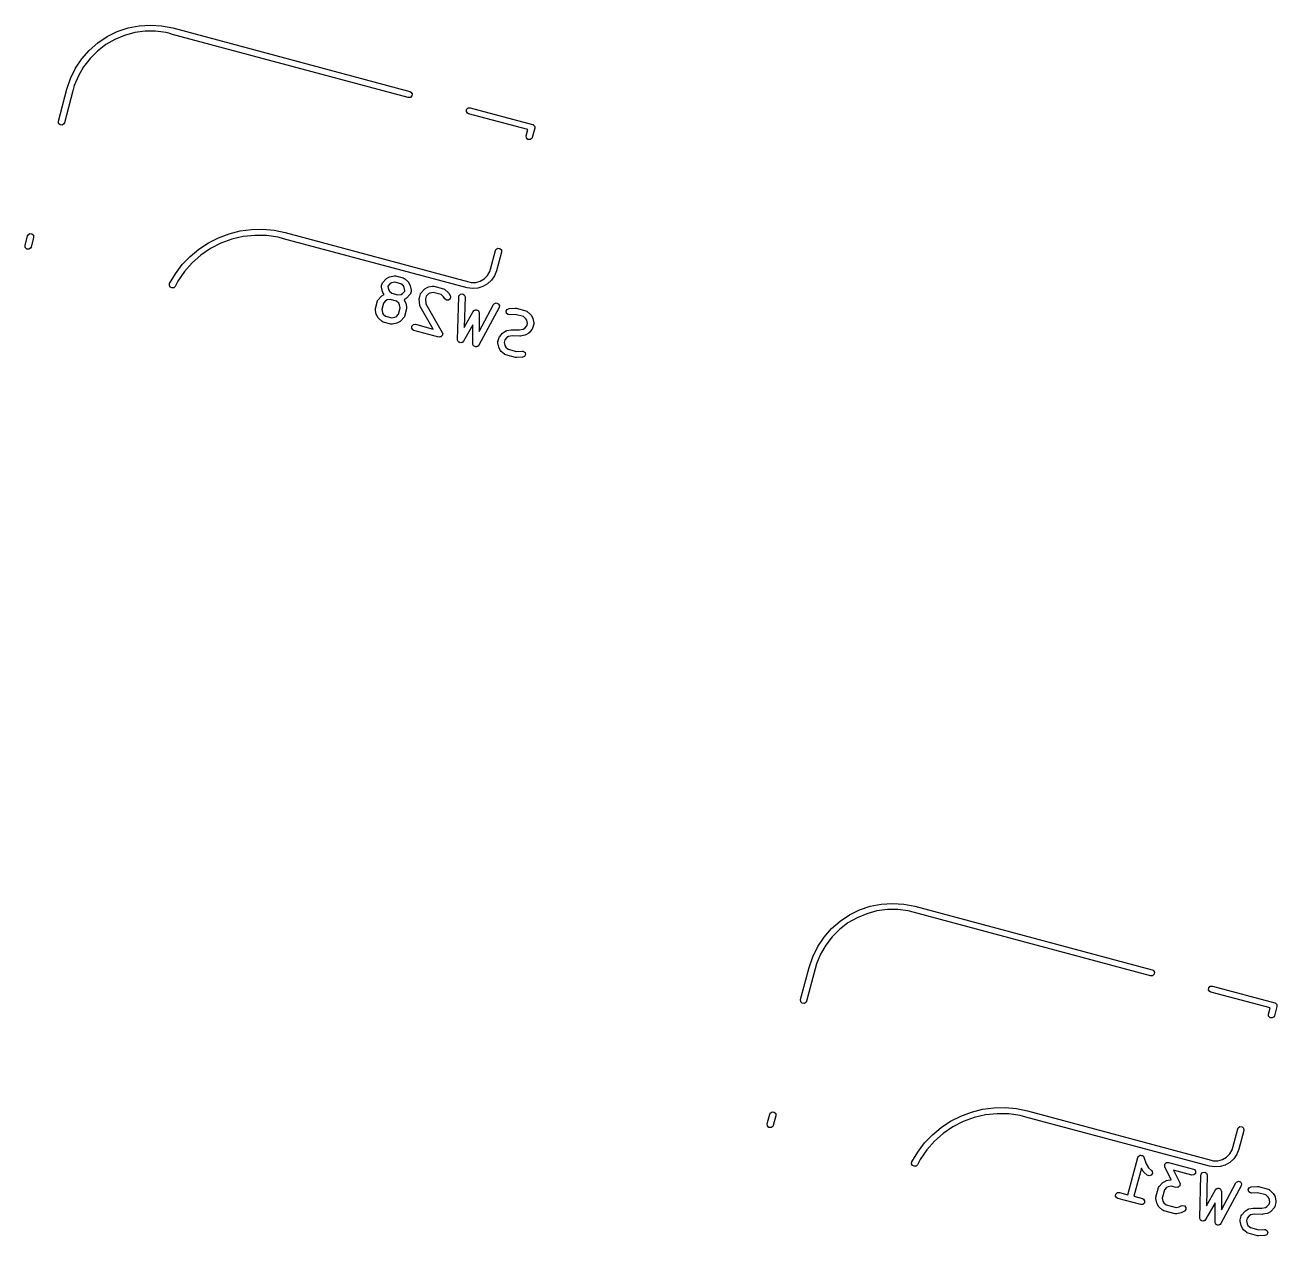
# Model space of a CAD drawing. Extents: x 60 to 335, y -155 to -27.
# Drawn here: x 154.15 to 184.23, y -155.18 to -126.08 of the extents above; entities that cross this region are included whole.
import ezdxf

# ---------------------------------------------------------------- set-up
doc = ezdxf.new("R2010")
doc.units = 0
doc.layers.add('BLACK', color=7, linetype='CONTINUOUS')

msp = doc.modelspace()

# ---------------------------------------------------------------- linework, layer by layer
at = {"layer": 'BLACK', "linetype": 'CONTINUOUS'}
for p, q in [((156.124, -126.361), (156.367, -126.241)), ((156.541, -126.331), (156.308, -126.428)), ((156.367, -126.241), (156.624, -126.154)), ((156.785, -126.266), (156.541, -126.331)), ((156.624, -126.154), (156.89, -126.101)), ((157.035, -126.233), (156.785, -126.266)), ((156.89, -126.101), (157.161, -126.083)), ((157.287, -126.233), (157.035, -126.233)), ((157.161, -126.083), (157.432, -126.101)), ((157.538, -126.266), (157.287, -126.233)), ((157.432, -126.101), (157.698, -126.154)), ((157.659, -126.298), (157.538, -126.266)), ((157.659, -126.299), (157.659, -126.298)), ((163.358, -127.826), (157.659, -126.299)), ((157.659, -126.299), (157.659, -126.299)), ((157.659, -126.299), (157.659, -126.299)), ((157.698, -126.154), (157.698, -126.154)), ((157.698, -126.154), (157.698, -126.154)), ((157.698, -126.154), (163.397, -127.681)), ((155.694, -126.691), (155.898, -126.512)), ((156.089, -126.554), (155.889, -126.708)), ((155.898, -126.512), (156.124, -126.361)), ((156.308, -126.428), (156.089, -126.554)), ((155.364, -127.12), (155.515, -126.895)), ((155.515, -126.895), (155.694, -126.691)), ((155.711, -126.886), (155.557, -127.086)), ((155.889, -126.708), (155.711, -126.886)), ((155.244, -127.364), (155.364, -127.12)), ((155.557, -127.086), (155.431, -127.305)), ((155.157, -127.621), (155.244, -127.364)), ((155.334, -127.538), (155.302, -127.66)), ((155.431, -127.305), (155.334, -127.538)), ((154.95, -128.394), (155.157, -127.621)), ((155.302, -127.66), (155.095, -128.432)), ((155.157, -127.621), (155.157, -127.621)), ((155.302, -127.66), (155.302, -127.66)), ((155.302, -127.66), (155.302, -127.66)), ((163.409, -127.821), (163.358, -127.826)), ((163.397, -127.681), (163.421, -127.692)), ((163.446, -127.785), (163.409, -127.821)), ((163.421, -127.692), (163.45, -127.734)), ((163.45, -127.734), (163.446, -127.785)), ((164.754, -128.161), (164.759, -128.11)), ((164.759, -128.11), (164.795, -128.073)), ((164.795, -128.073), (164.846, -128.069)), ((164.846, -128.069), (166.343, -128.47)), ((154.954, -128.445), (154.95, -128.394)), ((155.095, -128.432), (155.084, -128.456)), ((164.784, -128.203), (164.754, -128.161)), ((164.807, -128.214), (164.784, -128.203)), ((166.232, -128.596), (164.807, -128.214)), ((154.991, -128.481), (154.954, -128.445)), ((155.042, -128.485), (154.991, -128.481)), ((155.084, -128.456), (155.042, -128.485)), ((166.192, -128.745), (166.232, -128.596)), ((166.396, -128.562), (166.337, -128.784)), ((166.343, -128.47), (166.352, -128.474)), ((166.352, -128.474), (166.356, -128.475)), ((166.356, -128.475), (166.358, -128.477)), ((166.358, -128.477), (166.367, -128.481)), ((166.367, -128.481), (166.378, -128.497)), ((166.378, -128.497), (166.392, -128.511)), ((166.392, -128.511), (166.392, -128.518)), ((166.392, -128.518), (166.396, -128.523)), ((166.396, -128.523), (166.395, -128.543)), ((166.395, -128.543), (166.396, -128.562)), ((166.196, -128.796), (166.192, -128.745)), ((166.233, -128.833), (166.196, -128.796)), ((166.284, -128.837), (166.233, -128.833)), ((166.326, -128.808), (166.284, -128.837)), ((166.337, -128.784), (166.326, -128.808)), ((154.15, -131.378), (154.212, -131.147)), ((154.212, -131.147), (154.223, -131.123)), ((154.223, -131.123), (154.265, -131.093)), ((154.265, -131.093), (154.316, -131.098)), ((154.316, -131.098), (154.353, -131.134)), ((154.353, -131.134), (154.357, -131.185)), ((158.799, -131.193), (159.055, -131.098)), ((159.055, -131.098), (159.32, -131.031)), ((159.32, -131.031), (159.59, -130.995)), ((159.671, -131.136), (159.393, -131.166)), ((159.59, -130.995), (159.864, -130.99)), ((159.951, -131.141), (159.671, -131.136)), ((159.864, -130.99), (160.135, -131.015)), ((160.229, -131.18), (159.951, -131.141)), ((160.135, -131.015), (160.403, -131.071)), ((160.403, -131.071), (160.403, -131.071)), ((160.403, -131.071), (164.812, -132.253)), ((154.155, -131.429), (154.15, -131.378)), ((154.191, -131.466), (154.155, -131.429)), ((154.284, -131.441), (154.242, -131.47)), ((154.295, -131.417), (154.284, -131.441)), ((154.357, -131.185), (154.295, -131.417)), ((158.327, -131.468), (158.555, -131.317)), ((158.555, -131.317), (158.799, -131.193)), ((158.858, -131.327), (158.609, -131.455)), ((159.12, -131.23), (158.858, -131.327)), ((159.393, -131.166), (159.12, -131.23)), ((160.364, -131.216), (160.229, -131.18)), ((164.773, -132.398), (160.364, -131.216)), ((160.364, -131.216), (160.364, -131.216)), ((160.364, -131.216), (160.364, -131.216)), ((160.364, -131.216), (160.364, -131.216)), ((160.364, -131.216), (160.364, -131.216)), ((165.465, -131.475), (165.507, -131.445)), ((165.507, -131.445), (165.558, -131.45)), ((154.242, -131.47), (154.191, -131.466)), ((157.929, -131.84), (158.118, -131.643)), ((158.118, -131.643), (158.327, -131.468)), ((158.377, -131.613), (158.167, -131.798)), ((158.609, -131.455), (158.377, -131.613)), ((165.333, -131.952), (165.454, -131.498)), ((165.454, -131.498), (165.465, -131.475)), ((165.599, -131.537), (165.477, -131.991)), ((165.558, -131.45), (165.595, -131.486)), ((165.595, -131.486), (165.599, -131.537)), ((157.764, -132.058), (157.929, -131.84)), ((157.981, -132.007), (157.822, -132.238)), ((158.167, -131.798), (157.981, -132.007)), ((165.262, -132.103), (165.318, -132.006)), ((165.318, -132.006), (165.333, -131.952)), ((165.333, -131.952), (165.333, -131.952)), ((165.477, -131.991), (165.43, -132.111)), ((165.477, -131.991), (165.477, -131.991)), ((165.477, -131.991), (165.477, -131.991)), ((165.477, -131.991), (165.477, -131.991)), ((157.617, -132.338), (157.624, -132.292)), ((157.637, -132.38), (157.617, -132.338)), ((157.624, -132.292), (157.764, -132.058)), ((157.624, -132.292), (157.624, -132.292)), ((157.822, -132.238), (157.758, -132.362)), ((162.716, -132.353), (162.718, -132.349)), ((162.718, -132.344), (162.73, -132.298)), ((162.718, -132.349), (162.718, -132.344)), ((162.73, -132.298), (162.741, -132.275)), ((162.741, -132.275), (162.745, -132.272)), ((162.745, -132.272), (162.746, -132.268)), ((162.746, -132.268), (162.817, -132.188)), ((162.817, -132.188), (162.834, -132.174)), ((162.834, -132.174), (162.836, -132.173)), ((162.836, -132.173), (162.894, -132.14)), ((162.921, -132.297), (162.87, -132.354)), ((162.894, -132.14), (162.915, -132.132)), ((162.915, -132.132), (162.916, -132.131)), ((162.916, -132.131), (163.021, -132.11)), ((162.958, -132.276), (162.921, -132.297)), ((163.033, -132.26), (162.958, -132.276)), ((163.021, -132.11), (163.047, -132.109)), ((163.183, -132.3), (163.033, -132.26)), ((163.047, -132.109), (163.051, -132.111)), ((163.051, -132.111), (163.055, -132.111)), ((163.055, -132.111), (163.239, -132.16)), ((163.24, -132.351), (163.183, -132.3)), ((163.239, -132.16), (163.263, -132.171)), ((163.262, -132.388), (163.24, -132.351)), ((163.263, -132.171), (163.265, -132.175)), ((163.265, -132.175), (163.269, -132.176)), ((163.269, -132.176), (163.349, -132.247)), ((163.349, -132.247), (163.363, -132.265)), ((163.363, -132.265), (163.364, -132.266)), ((163.364, -132.266), (163.398, -132.324)), ((163.398, -132.324), (163.406, -132.345)), ((163.406, -132.345), (163.406, -132.346)), ((163.406, -132.346), (163.428, -132.451)), ((164.812, -132.253), (164.812, -132.253)), ((164.812, -132.253), (164.812, -132.253)), ((164.812, -132.253), (164.812, -132.253)), ((164.812, -132.253), (164.866, -132.267)), ((164.866, -132.267), (164.978, -132.267)), ((164.978, -132.267), (165.086, -132.238)), ((165.086, -132.238), (165.183, -132.182)), ((165.264, -132.305), (165.152, -132.369)), ((165.183, -132.182), (165.262, -132.103)), ((165.358, -132.217), (165.264, -132.305)), ((165.43, -132.111), (165.358, -132.217)), ((157.679, -132.401), (157.637, -132.38)), ((157.724, -132.394), (157.679, -132.401)), ((157.758, -132.362), (157.724, -132.394)), ((157.758, -132.362), (157.758, -132.362)), ((162.635, -132.682), (162.706, -132.602)), ((162.706, -132.602), (162.724, -132.588)), ((162.717, -132.379), (162.716, -132.353)), ((162.738, -132.483), (162.717, -132.379)), ((162.724, -132.588), (162.725, -132.587)), ((162.725, -132.587), (162.776, -132.557)), ((162.739, -132.485), (162.738, -132.483)), ((162.746, -132.506), (162.739, -132.485)), ((162.776, -132.557), (162.746, -132.506)), ((162.87, -132.354), (162.867, -132.366)), ((162.867, -132.366), (162.882, -132.441)), ((162.882, -132.441), (162.904, -132.478)), ((162.904, -132.478), (162.961, -132.529)), ((162.961, -132.529), (163.111, -132.569)), ((163.111, -132.569), (163.186, -132.554)), ((163.186, -132.554), (163.223, -132.533)), ((163.223, -132.533), (163.274, -132.475)), ((163.277, -132.463), (163.262, -132.388)), ((163.274, -132.475), (163.277, -132.463)), ((163.327, -132.641), (163.31, -132.655)), ((163.398, -132.561), (163.327, -132.641)), ((163.4, -132.557), (163.398, -132.561)), ((163.403, -132.555), (163.4, -132.557)), ((163.414, -132.531), (163.403, -132.555)), ((163.427, -132.485), (163.414, -132.531)), ((163.429, -132.477), (163.426, -132.481)), ((163.426, -132.481), (163.427, -132.485)), ((163.428, -132.451), (163.429, -132.477)), ((163.623, -132.661), (163.625, -132.639)), ((163.625, -132.637), (163.65, -132.545)), ((163.625, -132.639), (163.625, -132.637)), ((163.65, -132.545), (163.661, -132.521)), ((163.661, -132.521), (163.665, -132.519)), ((163.665, -132.519), (163.666, -132.515)), ((163.666, -132.515), (163.737, -132.435)), ((163.737, -132.435), (163.754, -132.421)), ((163.754, -132.421), (163.755, -132.42)), ((163.755, -132.42), (163.814, -132.386)), ((163.79, -132.601), (163.773, -132.664)), ((163.841, -132.544), (163.79, -132.601)), ((163.814, -132.386), (163.835, -132.378)), ((163.835, -132.378), (163.836, -132.377)), ((163.836, -132.377), (163.941, -132.356)), ((163.878, -132.522), (163.841, -132.544)), ((163.953, -132.507), (163.878, -132.522)), ((163.941, -132.356), (163.967, -132.355)), ((164.149, -132.559), (163.953, -132.507)), ((163.967, -132.355), (163.971, -132.358)), ((163.971, -132.358), (163.975, -132.357)), ((163.975, -132.357), (164.205, -132.419)), ((164.206, -132.61), (164.149, -132.559)), ((164.205, -132.419), (164.229, -132.43)), ((164.234, -132.658), (164.206, -132.61)), ((164.229, -132.43), (164.231, -132.433)), ((164.231, -132.433), (164.235, -132.435)), ((164.235, -132.435), (164.315, -132.506)), ((164.315, -132.506), (164.329, -132.523)), ((164.329, -132.523), (164.33, -132.524)), ((164.33, -132.524), (164.364, -132.583)), ((164.364, -132.583), (164.373, -132.607)), ((164.373, -132.607), (164.364, -132.658)), ((164.542, -133.64), (164.571, -132.612)), ((164.571, -132.612), (164.576, -132.587)), ((164.576, -132.587), (164.61, -132.549)), ((164.61, -132.549), (164.661, -132.541)), ((164.661, -132.541), (164.704, -132.568)), ((164.721, -132.617), (164.7, -133.347)), ((164.704, -132.568), (164.721, -132.617)), ((164.774, -132.398), (164.773, -132.398)), ((164.773, -132.398), (164.773, -132.398)), ((164.773, -132.398), (164.773, -132.398)), ((164.773, -132.398), (164.773, -132.398)), ((164.901, -132.417), (164.774, -132.398)), ((165.029, -132.407), (164.901, -132.417)), ((165.152, -132.369), (165.029, -132.407)), ((162.568, -132.905), (162.57, -132.901)), ((162.569, -132.931), (162.568, -132.905)), ((162.59, -133.035), (162.569, -132.931)), ((162.57, -132.896), (162.619, -132.712)), ((162.57, -132.901), (162.57, -132.896)), ((162.619, -132.712), (162.63, -132.689)), ((162.63, -132.689), (162.634, -132.686)), ((162.634, -132.686), (162.635, -132.682)), ((162.759, -132.768), (162.719, -132.918)), ((162.719, -132.918), (162.735, -132.993)), ((162.81, -132.711), (162.759, -132.768)), ((162.847, -132.689), (162.81, -132.711)), ((162.922, -132.674), (162.847, -132.689)), ((163.072, -132.714), (162.922, -132.674)), ((163.13, -132.765), (163.072, -132.714)), ((163.126, -133.027), (163.166, -132.877)), ((163.151, -132.802), (163.13, -132.765)), ((163.166, -132.877), (163.151, -132.802)), ((163.309, -132.656), (163.257, -132.686)), ((163.257, -132.686), (163.287, -132.738)), ((163.316, -132.899), (163.267, -133.083)), ((163.287, -132.738), (163.295, -132.759)), ((163.295, -132.759), (163.296, -132.76)), ((163.296, -132.76), (163.317, -132.865)), ((163.31, -132.655), (163.309, -132.656)), ((163.318, -132.891), (163.315, -132.895)), ((163.315, -132.895), (163.316, -132.899)), ((163.317, -132.865), (163.318, -132.891)), ((163.632, -132.811), (163.623, -132.661)), ((163.634, -132.815), (163.632, -132.811)), ((163.633, -132.82), (163.634, -132.815)), ((163.642, -132.844), (163.633, -132.82)), ((163.955, -133.387), (163.642, -132.844)), ((163.773, -132.664), (163.78, -132.784)), ((163.78, -132.784), (164.176, -133.469)), ((164.273, -132.691), (164.234, -132.658)), ((164.325, -132.691), (164.273, -132.691)), ((164.364, -132.658), (164.325, -132.691)), ((164.921, -132.964), (164.937, -132.944)), ((164.937, -132.944), (164.944, -132.942)), ((164.944, -132.942), (164.948, -132.936)), ((164.948, -132.936), (164.967, -132.933)), ((164.967, -132.933), (164.985, -132.926)), ((164.985, -132.926), (164.992, -132.929)), ((164.992, -132.929), (164.999, -132.928)), ((164.999, -132.928), (165.015, -132.937)), ((165.015, -132.937), (165.034, -132.944)), ((165.034, -132.944), (165.037, -132.95)), ((165.037, -132.95), (165.043, -132.953)), ((165.043, -132.953), (165.05, -132.971)), ((165.539, -132.872), (165.051, -133.776)), ((165.06, -133.443), (165.408, -132.801)), ((165.408, -132.801), (165.424, -132.78)), ((165.424, -132.78), (165.471, -132.761)), ((165.471, -132.761), (165.52, -132.778)), ((165.52, -132.778), (165.547, -132.821)), ((165.547, -132.821), (165.539, -132.872)), ((165.709, -132.96), (165.732, -132.914)), ((165.732, -132.914), (165.779, -132.894)), ((165.779, -132.894), (165.929, -132.885)), ((165.929, -132.885), (165.951, -132.887)), ((165.951, -132.887), (165.953, -132.887)), ((165.953, -132.887), (166.183, -132.949)), ((166.183, -132.949), (166.206, -132.96)), ((162.591, -133.037), (162.59, -133.035)), ((162.599, -133.058), (162.591, -133.037)), ((162.632, -133.116), (162.599, -133.058)), ((162.633, -133.117), (162.632, -133.116)), ((162.647, -133.135), (162.633, -133.117)), ((162.727, -133.205), (162.647, -133.135)), ((162.731, -133.207), (162.727, -133.205)), ((162.734, -133.21), (162.731, -133.207)), ((162.757, -133.221), (162.734, -133.21)), ((162.735, -132.993), (162.756, -133.03)), ((162.756, -133.03), (162.813, -133.081)), ((162.941, -133.271), (162.757, -133.221)), ((162.813, -133.081), (162.963, -133.121)), ((162.963, -133.121), (163.038, -133.106)), ((163.08, -133.25), (162.976, -133.272)), ((163.038, -133.106), (163.075, -133.084)), ((163.075, -133.084), (163.126, -133.027)), ((163.082, -133.25), (163.08, -133.25)), ((163.103, -133.242), (163.082, -133.25)), ((163.161, -133.208), (163.103, -133.242)), ((163.162, -133.207), (163.161, -133.208)), ((163.18, -133.193), (163.162, -133.207)), ((163.25, -133.113), (163.18, -133.193)), ((163.252, -133.109), (163.25, -133.113)), ((163.256, -133.107), (163.252, -133.109)), ((163.267, -133.083), (163.256, -133.107)), ((164.7, -133.347), (164.921, -132.964)), ((165.05, -132.971), (165.059, -132.988)), ((165.059, -132.988), (165.058, -132.995)), ((165.058, -132.995), (165.061, -133.001)), ((165.061, -133.001), (165.06, -133.443)), ((165.721, -133.01), (165.709, -132.96)), ((165.762, -133.04), (165.721, -133.01)), ((165.788, -133.043), (165.762, -133.04)), ((165.926, -133.035), (165.788, -133.043)), ((166.127, -133.089), (165.926, -133.035)), ((166.184, -133.14), (166.127, -133.089)), ((166.206, -133.177), (166.184, -133.14)), ((166.206, -132.96), (166.209, -132.963)), ((166.221, -133.252), (166.206, -133.177)), ((166.206, -133.31), (166.221, -133.252)), ((166.209, -132.963), (166.213, -132.965)), ((166.213, -132.965), (166.293, -133.036)), ((166.293, -133.036), (166.307, -133.053)), ((166.307, -133.053), (166.308, -133.054)), ((166.308, -133.054), (166.342, -133.113)), ((166.342, -133.113), (166.349, -133.134)), ((166.349, -133.134), (166.35, -133.135)), ((166.35, -133.135), (166.372, -133.239)), ((166.372, -133.239), (166.372, -133.265)), ((162.946, -133.27), (162.941, -133.271)), ((162.95, -133.273), (162.946, -133.27)), ((162.976, -133.272), (162.95, -133.273)), ((163.44, -133.366), (163.445, -133.315)), ((163.47, -133.408), (163.44, -133.366)), ((163.445, -133.315), (163.481, -133.278)), ((163.493, -133.419), (163.47, -133.408)), ((163.481, -133.278), (163.532, -133.274)), ((164.091, -133.579), (163.493, -133.419)), ((163.532, -133.274), (163.955, -133.387)), ((164.176, -133.544), (164.158, -133.558)), ((164.176, -133.469), (164.181, -133.484)), ((164.179, -133.538), (164.176, -133.541)), ((164.176, -133.541), (164.176, -133.544)), ((164.181, -133.516), (164.179, -133.538)), ((164.181, -133.484), (164.183, -133.487)), ((164.185, -133.493), (164.181, -133.516)), ((164.183, -133.487), (164.183, -133.489)), ((164.183, -133.489), (164.185, -133.493)), ((164.91, -133.283), (164.682, -133.679)), ((164.91, -133.741), (164.91, -133.283)), ((165.554, -133.563), (165.625, -133.483)), ((165.625, -133.483), (165.643, -133.469)), ((165.643, -133.469), (165.644, -133.468)), ((165.644, -133.468), (165.702, -133.434)), ((165.702, -133.434), (165.723, -133.427)), ((165.723, -133.427), (165.725, -133.426)), ((165.725, -133.426), (165.829, -133.404)), ((165.851, -133.553), (165.767, -133.57)), ((165.829, -133.404), (165.842, -133.404)), ((165.842, -133.404), (165.845, -133.403)), ((165.845, -133.403), (166.033, -133.406)), ((166.039, -133.556), (165.851, -133.553)), ((166.033, -133.406), (166.118, -133.389)), ((166.042, -133.555), (166.039, -133.556)), ((166.055, -133.555), (166.042, -133.555)), ((166.16, -133.533), (166.055, -133.555)), ((166.118, -133.389), (166.155, -133.367)), ((166.155, -133.367), (166.206, -133.31)), ((166.161, -133.532), (166.16, -133.533)), ((166.182, -133.525), (166.161, -133.532)), ((166.24, -133.491), (166.182, -133.525)), ((166.241, -133.49), (166.24, -133.491)), ((166.259, -133.476), (166.241, -133.49)), ((166.33, -133.396), (166.259, -133.476)), ((166.331, -133.392), (166.33, -133.396)), ((166.335, -133.389), (166.331, -133.392)), ((166.346, -133.366), (166.335, -133.389)), ((166.371, -133.274), (166.346, -133.366)), ((166.372, -133.265), (166.37, -133.269)), ((166.37, -133.269), (166.371, -133.274)), ((164.114, -133.577), (164.091, -133.579)), ((164.136, -133.577), (164.114, -133.577)), ((164.139, -133.575), (164.136, -133.577)), ((164.142, -133.574), (164.139, -133.575)), ((164.158, -133.558), (164.142, -133.574)), ((164.544, -133.647), (164.542, -133.64)), ((164.543, -133.655), (164.544, -133.647)), ((164.552, -133.671), (164.543, -133.655)), ((164.558, -133.689), (164.552, -133.671)), ((164.565, -133.693), (164.558, -133.689)), ((164.569, -133.7), (164.565, -133.693)), ((164.586, -133.706), (164.569, -133.7)), ((164.602, -133.716), (164.586, -133.706)), ((164.609, -133.714), (164.602, -133.716)), ((164.617, -133.717), (164.609, -133.714)), ((164.634, -133.711), (164.617, -133.717)), ((164.652, -133.708), (164.634, -133.711)), ((164.658, -133.702), (164.652, -133.708)), ((164.665, -133.699), (164.658, -133.702)), ((164.682, -133.679), (164.665, -133.699)), ((164.912, -133.748), (164.91, -133.741)), ((164.911, -133.756), (164.912, -133.748)), ((164.921, -133.771), (164.911, -133.756)), ((164.927, -133.789), (164.921, -133.771)), ((164.934, -133.793), (164.927, -133.789)), ((164.938, -133.799), (164.934, -133.793)), ((164.956, -133.805), (164.938, -133.799)), ((164.972, -133.814), (164.956, -133.805)), ((164.979, -133.813), (164.972, -133.814)), ((164.987, -133.816), (164.979, -133.813)), ((165.004, -133.809), (164.987, -133.816)), ((165.022, -133.806), (165.004, -133.809)), ((165.027, -133.8), (165.022, -133.806)), ((165.034, -133.797), (165.027, -133.8)), ((165.051, -133.776), (165.034, -133.797)), ((165.512, -133.694), (165.514, -133.69)), ((165.512, -133.72), (165.512, -133.694)), ((165.534, -133.824), (165.512, -133.72)), ((165.513, -133.685), (165.538, -133.593)), ((165.514, -133.69), (165.513, -133.685)), ((165.535, -133.825), (165.534, -133.824)), ((165.542, -133.846), (165.535, -133.825)), ((165.538, -133.593), (165.549, -133.57)), ((165.576, -133.905), (165.542, -133.846)), ((165.549, -133.57), (165.553, -133.567)), ((165.553, -133.567), (165.554, -133.563)), ((165.678, -133.649), (165.663, -133.707)), ((165.663, -133.707), (165.678, -133.782)), ((165.729, -133.592), (165.678, -133.649)), ((165.678, -133.782), (165.7, -133.819)), ((165.7, -133.819), (165.757, -133.87)), ((165.767, -133.57), (165.729, -133.592)), ((165.577, -133.906), (165.576, -133.905)), ((165.591, -133.923), (165.577, -133.906)), ((165.671, -133.994), (165.591, -133.923)), ((165.675, -133.996), (165.671, -133.994)), ((165.678, -133.999), (165.675, -133.996)), ((165.701, -134.01), (165.678, -133.999)), ((165.931, -134.072), (165.701, -134.01)), ((165.757, -133.87), (165.958, -133.924)), ((165.933, -134.072), (165.931, -134.072)), ((165.955, -134.074), (165.933, -134.072)), ((166.105, -134.065), (165.955, -134.074)), ((165.958, -133.924), (166.096, -133.916)), ((166.096, -133.916), (166.122, -133.919)), ((166.152, -134.045), (166.105, -134.065)), ((166.122, -133.919), (166.164, -133.949)), ((166.175, -133.999), (166.152, -134.045)), ((166.164, -133.949), (166.175, -133.999)), ((173.957, -147.465), (174.201, -147.345)), ((174.201, -147.345), (174.458, -147.257)), ((174.618, -147.37), (174.375, -147.435)), ((174.458, -147.257), (174.724, -147.204)), ((174.869, -147.337), (174.618, -147.37)), ((174.724, -147.204), (174.995, -147.187)), ((175.121, -147.337), (174.869, -147.337)), ((174.995, -147.187), (175.266, -147.204)), ((175.371, -147.37), (175.121, -147.337)), ((175.266, -147.204), (175.532, -147.257)), ((175.493, -147.402), (175.371, -147.37)), ((175.532, -147.257), (175.532, -147.257)), ((175.532, -147.257), (175.532, -147.257)), ((175.532, -147.257), (181.231, -148.784)), ((173.528, -147.794), (173.732, -147.615)), ((173.923, -147.658), (173.723, -147.811)), ((173.732, -147.615), (173.957, -147.465)), ((174.142, -147.532), (173.923, -147.658)), ((174.375, -147.435), (174.142, -147.532)), ((181.192, -148.929), (175.493, -147.402)), ((175.493, -147.402), (175.493, -147.402)), ((175.493, -147.402), (175.493, -147.402)), ((175.493, -147.402), (175.493, -147.402)), ((173.349, -147.999), (173.528, -147.794)), ((173.544, -147.99), (173.391, -148.19)), ((173.723, -147.811), (173.544, -147.99)), ((173.078, -148.468), (173.198, -148.224)), ((173.198, -148.224), (173.349, -147.999)), ((173.391, -148.19), (173.265, -148.408)), ((172.99, -148.725), (173.078, -148.468)), ((173.265, -148.408), (173.168, -148.642)), ((172.783, -149.497), (172.99, -148.725)), ((173.135, -148.763), (172.928, -149.536)), ((172.99, -148.725), (172.99, -148.725)), ((173.168, -148.642), (173.135, -148.763)), ((173.135, -148.763), (173.135, -148.763)), ((181.231, -148.784), (181.254, -148.795)), ((181.279, -148.889), (181.243, -148.925)), ((181.254, -148.795), (181.284, -148.837)), ((181.284, -148.837), (181.279, -148.889)), ((181.243, -148.925), (181.192, -148.929)), ((182.592, -149.213), (182.629, -149.177)), ((182.629, -149.177), (182.68, -149.173)), ((182.68, -149.173), (184.177, -149.574)), ((172.788, -149.549), (172.783, -149.497)), ((182.588, -149.265), (182.592, -149.213)), ((182.617, -149.307), (182.588, -149.265)), ((182.641, -149.318), (182.617, -149.307)), ((184.066, -149.699), (182.641, -149.318)), ((172.824, -149.585), (172.788, -149.549)), ((172.875, -149.589), (172.824, -149.585)), ((172.917, -149.56), (172.875, -149.589)), ((172.928, -149.536), (172.917, -149.56)), ((184.025, -149.849), (184.066, -149.699)), ((184.23, -149.666), (184.17, -149.888)), ((184.177, -149.574), (184.186, -149.578)), ((184.186, -149.578), (184.189, -149.578)), ((184.189, -149.578), (184.192, -149.581)), ((184.192, -149.581), (184.2, -149.585)), ((184.2, -149.585), (184.212, -149.601)), ((184.212, -149.601), (184.225, -149.615)), ((184.225, -149.615), (184.226, -149.621)), ((184.226, -149.621), (184.23, -149.627)), ((184.23, -149.627), (184.228, -149.646)), ((184.228, -149.646), (184.23, -149.666)), ((184.03, -149.9), (184.025, -149.849)), ((184.066, -149.936), (184.03, -149.9)), ((184.117, -149.941), (184.066, -149.936)), ((184.159, -149.911), (184.117, -149.941)), ((184.17, -149.888), (184.159, -149.911)), ((172.057, -152.227), (172.099, -152.197)), ((172.099, -152.197), (172.15, -152.202)), ((172.15, -152.202), (172.186, -152.238)), ((176.633, -152.297), (176.888, -152.201)), ((176.888, -152.201), (177.153, -152.135)), ((177.153, -152.135), (177.424, -152.099)), ((177.424, -152.099), (177.697, -152.094)), ((177.697, -152.094), (177.969, -152.119)), ((177.969, -152.119), (178.236, -152.175)), ((178.236, -152.175), (178.236, -152.175)), ((178.236, -152.175), (182.646, -153.356)), ((178.236, -152.175), (178.236, -152.175)), ((178.236, -152.175), (178.236, -152.175)), ((171.984, -152.482), (172.046, -152.25)), ((171.988, -152.533), (171.984, -152.482)), ((172.046, -152.25), (172.057, -152.227)), ((172.191, -152.289), (172.129, -152.521)), ((172.186, -152.238), (172.191, -152.289)), ((176.161, -152.571), (176.389, -152.421)), ((176.389, -152.421), (176.633, -152.297)), ((176.691, -152.43), (176.442, -152.559)), ((176.954, -152.334), (176.691, -152.43)), ((177.227, -152.27), (176.954, -152.334)), ((177.505, -152.24), (177.227, -152.27)), ((177.785, -152.245), (177.505, -152.24)), ((178.062, -152.284), (177.785, -152.245)), ((178.198, -152.32), (178.062, -152.284)), ((182.607, -153.501), (178.198, -152.32)), ((178.198, -152.32), (178.198, -152.32)), ((178.198, -152.32), (178.198, -152.32)), ((178.198, -152.32), (178.198, -152.32)), ((172.024, -152.569), (171.988, -152.533)), ((172.076, -152.574), (172.024, -152.569)), ((172.118, -152.545), (172.076, -152.574)), ((172.129, -152.521), (172.118, -152.545)), ((175.763, -152.944), (175.951, -152.746)), ((175.951, -152.746), (176.161, -152.571)), ((176.211, -152.716), (176.001, -152.901)), ((176.442, -152.559), (176.211, -152.716)), ((183.166, -153.056), (183.288, -152.602)), ((183.288, -152.602), (183.299, -152.578)), ((183.299, -152.578), (183.341, -152.549)), ((183.433, -152.641), (183.311, -153.095)), ((183.341, -152.549), (183.392, -152.553)), ((183.392, -152.553), (183.428, -152.59)), ((183.428, -152.59), (183.433, -152.641)), ((175.598, -153.162), (175.763, -152.944)), ((176.001, -152.901), (175.815, -153.111)), ((183.152, -153.11), (183.166, -153.056)), ((183.166, -153.056), (183.166, -153.056)), ((183.311, -153.095), (183.264, -153.215)), ((183.311, -153.095), (183.311, -153.095)), ((183.311, -153.095), (183.311, -153.095)), ((175.45, -153.442), (175.458, -153.396)), ((175.458, -153.396), (175.598, -153.162)), ((175.458, -153.396), (175.458, -153.396)), ((175.656, -153.341), (175.591, -153.466)), ((175.815, -153.111), (175.656, -153.341)), ((180.649, -154.186), (180.889, -153.292)), ((180.889, -153.292), (180.9, -153.269)), ((180.9, -153.269), (180.903, -153.266)), ((180.903, -153.266), (180.905, -153.262)), ((180.905, -153.262), (180.924, -153.252)), ((180.924, -153.252), (180.942, -153.239)), ((180.942, -153.239), (180.946, -153.239)), ((180.946, -153.239), (180.95, -153.237)), ((180.95, -153.237), (180.971, -153.242)), ((180.971, -153.242), (180.993, -153.244)), ((180.993, -153.244), (180.996, -153.247)), ((180.996, -153.247), (181, -153.247)), ((181, -153.247), (181.014, -153.264)), ((181.014, -153.264), (181.029, -153.28)), ((181.029, -153.28), (181.03, -153.284)), ((181.03, -153.284), (181.032, -153.288)), ((181.032, -153.288), (181.085, -153.443)), ((182.646, -153.356), (182.646, -153.356)), ((182.646, -153.356), (182.646, -153.356)), ((182.646, -153.356), (182.646, -153.356)), ((182.646, -153.356), (182.7, -153.371)), ((182.7, -153.371), (182.812, -153.371)), ((182.812, -153.371), (182.92, -153.342)), ((182.92, -153.342), (183.017, -153.286)), ((183.017, -153.286), (183.096, -153.207)), ((183.096, -153.207), (183.152, -153.11)), ((183.192, -153.321), (183.097, -153.409)), ((183.264, -153.215), (183.192, -153.321)), ((175.471, -153.483), (175.45, -153.442)), ((175.512, -153.505), (175.471, -153.483)), ((175.558, -153.498), (175.512, -153.505)), ((175.591, -153.466), (175.558, -153.498)), ((175.591, -153.466), (175.591, -153.466)), ((180.975, -153.552), (180.794, -154.224)), ((181.019, -153.628), (180.975, -153.552)), ((181.02, -153.629), (181.019, -153.628)), ((181.034, -153.647), (181.02, -153.629)), ((181.114, -153.718), (181.034, -153.647)), ((181.085, -153.443), (181.142, -153.543)), ((181.142, -153.543), (181.213, -153.605)), ((181.237, -153.677), (181.21, -153.72)), ((181.213, -153.605), (181.229, -153.626)), ((181.229, -153.626), (181.237, -153.677)), ((181.531, -153.492), (181.535, -153.473)), ((181.533, -153.5), (181.531, -153.492)), ((181.533, -153.504), (181.533, -153.5)), ((181.535, -153.506), (181.533, -153.504)), ((181.535, -153.473), (181.537, -153.452)), ((181.538, -153.517), (181.535, -153.506)), ((181.537, -153.452), (181.541, -153.448)), ((181.691, -153.827), (181.538, -153.517)), ((181.541, -153.448), (181.543, -153.442)), ((181.543, -153.442), (181.559, -153.43)), ((181.559, -153.43), (181.574, -153.416)), ((181.574, -153.416), (181.579, -153.416)), ((181.579, -153.416), (181.584, -153.412)), ((181.584, -153.412), (181.604, -153.413)), ((181.604, -153.413), (181.625, -153.412)), ((181.625, -153.412), (182.223, -153.572)), ((182.184, -153.717), (181.745, -153.599)), ((181.745, -153.599), (181.896, -153.905)), ((182.223, -153.572), (182.246, -153.583)), ((182.271, -153.676), (182.235, -153.712)), ((182.246, -153.583), (182.276, -153.625)), ((182.276, -153.625), (182.271, -153.676)), ((182.404, -153.716), (182.409, -153.691)), ((182.409, -153.691), (182.443, -153.652)), ((182.443, -153.652), (182.494, -153.645)), ((182.494, -153.645), (182.538, -153.672)), ((182.538, -153.672), (182.554, -153.72)), ((182.734, -153.52), (182.607, -153.501)), ((182.607, -153.501), (182.607, -153.501)), ((182.607, -153.501), (182.607, -153.501)), ((182.607, -153.501), (182.607, -153.501)), ((182.607, -153.501), (182.607, -153.501)), ((182.863, -153.511), (182.734, -153.52)), ((182.986, -153.473), (182.863, -153.511)), ((183.097, -153.409), (182.986, -153.473)), ((181.161, -153.736), (181.114, -153.718)), ((181.21, -153.72), (181.161, -153.736)), ((181.385, -154.017), (181.396, -153.993)), ((181.396, -153.993), (181.4, -153.99)), ((181.4, -153.99), (181.401, -153.986)), ((181.401, -153.986), (181.472, -153.907)), ((181.472, -153.907), (181.489, -153.893)), ((181.489, -153.893), (181.49, -153.891)), ((181.49, -153.891), (181.549, -153.858)), ((181.549, -153.858), (181.57, -153.85)), ((181.57, -153.85), (181.571, -153.849)), ((181.571, -153.849), (181.676, -153.828)), ((181.613, -153.994), (181.576, -154.015)), ((181.688, -153.978), (181.613, -153.994)), ((181.676, -153.828), (181.691, -153.827)), ((181.809, -154.011), (181.688, -153.978)), ((181.829, -154.009), (181.809, -154.011)), ((181.85, -154.01), (181.829, -154.009)), ((181.854, -154.007), (181.85, -154.01)), ((181.86, -154.006), (181.854, -154.007)), ((181.875, -153.992), (181.86, -154.006)), ((181.891, -153.98), (181.875, -153.992)), ((181.892, -153.974), (181.891, -153.98)), ((181.897, -153.97), (181.892, -153.974)), ((181.896, -153.905), (181.899, -153.916)), ((181.898, -153.95), (181.897, -153.97)), ((181.903, -153.93), (181.898, -153.95)), ((181.899, -153.916), (181.901, -153.919)), ((181.901, -153.919), (181.901, -153.922)), ((181.901, -153.922), (181.903, -153.93)), ((182.235, -153.712), (182.184, -153.717)), ((182.375, -154.744), (182.404, -153.716)), ((182.554, -153.72), (182.534, -154.451)), ((183.373, -153.976), (182.884, -154.88)), ((182.894, -154.547), (183.241, -153.904)), ((183.241, -153.904), (183.257, -153.884)), ((183.257, -153.884), (183.305, -153.865)), ((183.305, -153.865), (183.354, -153.881)), ((183.354, -153.881), (183.381, -153.925)), ((183.381, -153.925), (183.373, -153.976)), ((183.565, -154.018), (183.612, -153.998)), ((183.612, -153.998), (183.763, -153.988)), ((183.763, -153.988), (183.785, -153.991)), ((183.785, -153.991), (183.786, -153.991)), ((183.786, -153.991), (184.016, -154.053)), ((180.354, -154.223), (180.358, -154.172)), ((180.383, -154.265), (180.354, -154.223)), ((180.358, -154.172), (180.395, -154.136)), ((180.407, -154.276), (180.383, -154.265)), ((180.395, -154.136), (180.446, -154.131)), ((180.959, -154.424), (180.407, -154.276)), ((180.446, -154.131), (180.649, -154.186)), ((180.794, -154.224), (180.998, -154.279)), ((180.998, -154.279), (181.021, -154.29)), ((181.021, -154.29), (181.051, -154.332)), ((181.322, -154.255), (181.324, -154.251)), ((181.322, -154.281), (181.322, -154.255)), ((181.344, -154.385), (181.322, -154.281)), ((181.323, -154.247), (181.385, -154.017)), ((181.324, -154.251), (181.323, -154.247)), ((181.525, -154.073), (181.473, -154.268)), ((181.473, -154.268), (181.488, -154.343)), ((181.576, -154.015), (181.525, -154.073)), ((182.534, -154.451), (182.754, -154.068)), ((182.754, -154.068), (182.771, -154.048)), ((182.771, -154.048), (182.777, -154.045)), ((182.777, -154.045), (182.782, -154.04)), ((182.782, -154.04), (182.801, -154.037)), ((182.801, -154.037), (182.819, -154.03)), ((182.819, -154.03), (182.826, -154.032)), ((182.826, -154.032), (182.832, -154.031)), ((182.832, -154.031), (182.849, -154.041)), ((182.849, -154.041), (182.867, -154.048)), ((182.867, -154.048), (182.871, -154.054)), ((182.871, -154.054), (182.877, -154.057)), ((182.877, -154.057), (182.883, -154.075)), ((182.883, -154.075), (182.893, -154.092)), ((182.893, -154.092), (182.892, -154.099)), ((182.892, -154.099), (182.894, -154.105)), ((182.894, -154.105), (182.894, -154.547)), ((183.542, -154.064), (183.565, -154.018)), ((183.554, -154.114), (183.542, -154.064)), ((183.595, -154.144), (183.554, -154.114)), ((183.621, -154.147), (183.595, -154.144)), ((183.759, -154.139), (183.621, -154.147)), ((183.961, -154.193), (183.759, -154.139)), ((184.018, -154.244), (183.961, -154.193)), ((184.016, -154.053), (184.04, -154.064)), ((184.039, -154.281), (184.018, -154.244)), ((184.055, -154.356), (184.039, -154.281)), ((184.04, -154.064), (184.043, -154.067)), ((184.043, -154.067), (184.047, -154.069)), ((184.047, -154.069), (184.126, -154.14)), ((184.126, -154.14), (184.14, -154.157)), ((184.14, -154.157), (184.142, -154.158)), ((184.142, -154.158), (184.175, -154.216)), ((184.175, -154.216), (184.183, -154.238)), ((184.183, -154.238), (184.184, -154.239)), ((184.184, -154.239), (184.205, -154.343)), ((181.01, -154.419), (180.959, -154.424)), ((181.046, -154.383), (181.01, -154.419)), ((181.051, -154.332), (181.046, -154.383)), ((181.344, -154.387), (181.344, -154.385)), ((181.352, -154.408), (181.344, -154.387)), ((181.386, -154.466), (181.352, -154.408)), ((181.387, -154.467), (181.386, -154.466)), ((181.401, -154.485), (181.387, -154.467)), ((181.481, -154.555), (181.401, -154.485)), ((181.485, -154.557), (181.481, -154.555)), ((181.487, -154.561), (181.485, -154.557)), ((181.511, -154.572), (181.487, -154.561)), ((181.488, -154.343), (181.51, -154.381)), ((181.51, -154.381), (181.567, -154.431)), ((181.787, -154.646), (181.511, -154.572)), ((181.567, -154.431), (181.809, -154.496)), ((181.809, -154.496), (181.884, -154.481)), ((181.884, -154.481), (181.932, -154.453)), ((181.932, -154.453), (181.956, -154.444)), ((182.007, -154.583), (181.948, -154.617)), ((181.956, -154.444), (182.007, -154.453)), ((182.007, -154.453), (182.039, -154.493)), ((182.039, -154.544), (182.007, -154.583)), ((182.039, -154.493), (182.039, -154.544)), ((182.744, -154.386), (182.515, -154.783)), ((182.743, -154.844), (182.744, -154.386)), ((183.388, -154.667), (183.459, -154.587)), ((183.459, -154.587), (183.476, -154.573)), ((183.476, -154.573), (183.477, -154.572)), ((183.477, -154.572), (183.536, -154.538)), ((183.536, -154.538), (183.557, -154.53)), ((183.557, -154.53), (183.558, -154.53)), ((183.558, -154.53), (183.662, -154.508)), ((183.662, -154.508), (183.675, -154.508)), ((183.675, -154.508), (183.679, -154.507)), ((183.679, -154.507), (183.867, -154.51)), ((183.867, -154.51), (183.951, -154.493)), ((183.951, -154.493), (183.988, -154.471)), ((183.988, -154.471), (184.039, -154.414)), ((184.074, -154.595), (184.016, -154.629)), ((184.039, -154.414), (184.055, -154.356)), ((184.075, -154.594), (184.074, -154.595)), ((184.093, -154.58), (184.075, -154.594)), ((184.163, -154.5), (184.093, -154.58)), ((184.165, -154.496), (184.163, -154.5)), ((184.169, -154.493), (184.165, -154.496)), ((184.18, -154.47), (184.169, -154.493)), ((184.204, -154.378), (184.18, -154.47)), ((184.206, -154.369), (184.204, -154.373)), ((184.204, -154.373), (184.204, -154.378)), ((184.205, -154.343), (184.206, -154.369)), ((181.791, -154.645), (181.787, -154.646)), ((181.795, -154.647), (181.791, -154.645)), ((181.821, -154.647), (181.795, -154.647)), ((181.926, -154.625), (181.821, -154.647)), ((181.927, -154.625), (181.926, -154.625)), ((181.948, -154.617), (181.927, -154.625)), ((182.378, -154.751), (182.375, -154.744)), ((182.376, -154.759), (182.378, -154.751)), ((182.386, -154.775), (182.376, -154.759)), ((182.392, -154.792), (182.386, -154.775)), ((182.398, -154.797), (182.392, -154.792)), ((182.402, -154.803), (182.398, -154.797)), ((182.42, -154.81), (182.402, -154.803)), ((182.435, -154.819), (182.42, -154.81)), ((182.443, -154.818), (182.435, -154.819)), ((182.45, -154.821), (182.443, -154.818)), ((182.468, -154.814), (182.45, -154.821)), ((182.486, -154.812), (182.468, -154.814)), ((182.491, -154.806), (182.486, -154.812)), ((182.499, -154.803), (182.491, -154.806)), ((182.515, -154.783), (182.499, -154.803)), ((182.746, -154.852), (182.743, -154.844)), ((182.745, -154.859), (182.746, -154.852)), ((182.754, -154.875), (182.745, -154.859)), ((182.761, -154.893), (182.754, -154.875)), ((182.768, -154.896), (182.761, -154.893)), ((182.772, -154.903), (182.768, -154.896)), ((182.789, -154.909), (182.772, -154.903)), ((182.805, -154.918), (182.789, -154.909)), ((182.856, -154.909), (182.838, -154.913)), ((182.861, -154.903), (182.856, -154.909)), ((182.868, -154.9), (182.861, -154.903)), ((182.884, -154.88), (182.868, -154.9)), ((183.345, -154.797), (183.347, -154.793)), ((183.346, -154.823), (183.345, -154.797)), ((183.367, -154.928), (183.346, -154.823)), ((183.347, -154.789), (183.372, -154.697)), ((183.347, -154.793), (183.347, -154.789)), ((183.372, -154.697), (183.383, -154.673)), ((183.383, -154.673), (183.386, -154.671)), ((183.386, -154.671), (183.388, -154.667)), ((183.512, -154.753), (183.497, -154.811)), ((183.497, -154.811), (183.512, -154.886)), ((183.563, -154.696), (183.512, -154.753)), ((183.512, -154.886), (183.533, -154.923)), ((183.6, -154.674), (183.563, -154.696)), ((183.684, -154.657), (183.6, -154.674)), ((183.873, -154.66), (183.684, -154.657)), ((183.876, -154.659), (183.873, -154.66)), ((183.889, -154.658), (183.876, -154.659)), ((183.993, -154.637), (183.889, -154.658)), ((183.995, -154.636), (183.993, -154.637)), ((184.016, -154.629), (183.995, -154.636)), ((182.813, -154.917), (182.805, -154.918)), ((182.82, -154.919), (182.813, -154.917)), ((182.838, -154.913), (182.82, -154.919)), ((183.368, -154.929), (183.367, -154.928)), ((183.376, -154.95), (183.368, -154.929)), ((183.41, -155.008), (183.376, -154.95)), ((183.411, -155.01), (183.41, -155.008)), ((183.425, -155.027), (183.411, -155.01)), ((183.504, -155.098), (183.425, -155.027)), ((183.509, -155.099), (183.504, -155.098)), ((183.511, -155.103), (183.509, -155.099)), ((183.535, -155.114), (183.511, -155.103)), ((183.533, -154.923), (183.591, -154.974)), ((183.765, -155.176), (183.535, -155.114)), ((183.591, -154.974), (183.792, -155.028)), ((183.766, -155.176), (183.765, -155.176)), ((183.789, -155.178), (183.766, -155.176)), ((183.939, -155.169), (183.789, -155.178)), ((183.792, -155.028), (183.93, -155.019)), ((183.93, -155.019), (183.956, -155.022)), ((183.986, -155.149), (183.939, -155.169)), ((183.956, -155.022), (183.997, -155.053)), ((184.009, -155.103), (183.986, -155.149)), ((183.997, -155.053), (184.009, -155.103))]:
    msp.add_line(p, q, dxfattribs=at)

doc.saveas('drawing.dxf')
